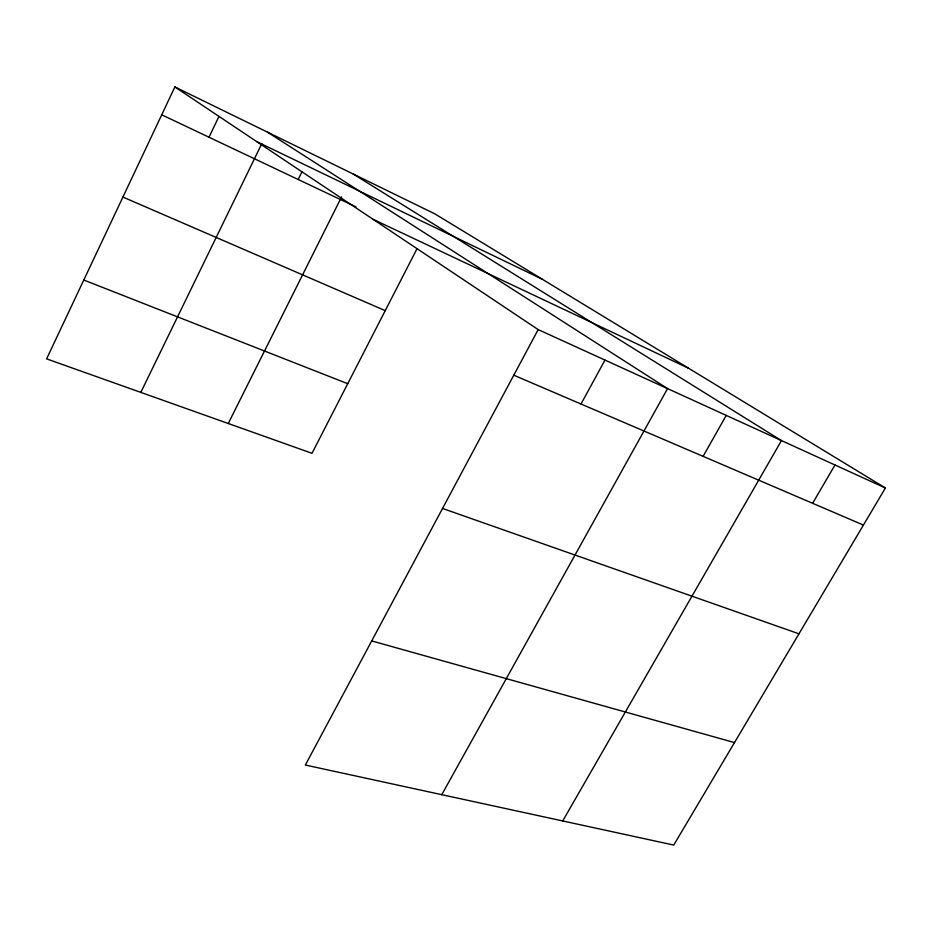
<?xml version="1.0" encoding="UTF-8"?>
<svg xmlns="http://www.w3.org/2000/svg" width="932" height="932" viewBox="0 0 932 932"><rect width="100%" height="100%" fill="white"/><g stroke="black" fill="none" stroke-linecap="round" stroke-linejoin="round"><path stroke-width="1.4" d="M174.878 86.932L538.172 329.59L305.347 765.044L673.743 845.068L885.4 487.995L434.883 213.882L174.878 86.932L46.6 358.867L312.01 453.302L417.035 248.681M209.001 137.214L218.95 116.453M140.814 392.384L261.857 143.528M298.182 179.492L302.038 171.674M228.258 423.501L341.566 196.908M581.009 404.01L604.984 360.078M441.768 794.681L667.557 388.621L267.414 132.111M703.101 456.342L726.261 415.404M562.707 820.952L781.459 440.58L353.053 173.923M812.611 503.292L834.979 464.998M371.705 640.925L734.498 742.583M442.537 508.453L798.957 633.818M83.787 280.031L347.729 383.704M513.788 375.2L863.428 525.066M122.931 197.071L385.231 310.636M538.172 329.59L885.4 487.995M373.021 219.276L688.666 368.291M161.725 114.811L355.966 206.881M256.789 141.641L542.261 279.216"/></g></svg>
